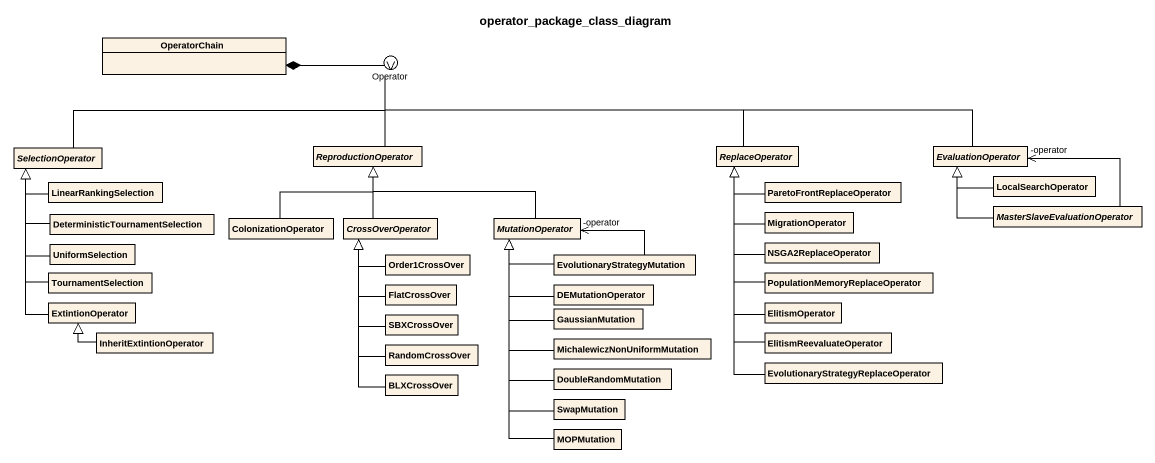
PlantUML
@startuml
title operator_package_class_diagram
allowmixing
hide circle
hide empty members
class OperatorChain
() Operator
abstract class SelectionOperator
abstract class ReproductionOperator
abstract class ReplaceOperator
abstract class EvaluationOperator
class LinearRankingSelection
class ParetoFrontReplaceOperator
class LocalSearchOperator
class "DeterministicTournamentSelection" as DeterministicTournamentSelec
class ColonizationOperator
abstract class CrossOverOperator
abstract class MutationOperator
class MigrationOperator
abstract class "MasterSlaveEvaluationOperator" as MasterSlaveEvaluationOperato
class TournamentSelection
class UniformSelection
class Order1CrossOver
class EvolutionaryStrategyMutation
class NSGA2ReplaceOperator
class "PopulationMemoryReplaceOperator" as PopulationMemoryReplaceOpera
class ExtintionOperator
class FlatCrossOver
class DEMutationOperator
class GaussianMutation
class ElitismOperator
class InheritExtintionOperator
class SBXCrossOver
class RandomCrossOver
class "MichalewiczNonUniformMutation" as MichalewiczNonUniformMutatio
class ElitismReevaluateOperator
class BLXCrossOver
class DoubleRandomMutation
class "EvolutionaryStrategyReplaceOperator" as EvolutionaryStrategyReplaceO
class SwapMutation
class MOPMutation
OperatorChain *-right-> Operator
SelectionOperator -right- Operator
ReproductionOperator -up- Operator
ReplaceOperator -left- Operator
EvaluationOperator -left- Operator
EvaluationOperator "-operator" <-- MasterSlaveEvaluationOperato
LinearRankingSelection -up-|> SelectionOperator
ParetoFrontReplaceOperator -left-|> ReplaceOperator
LocalSearchOperator -left-|> EvaluationOperator
DeterministicTournamentSelec -up-|> SelectionOperator
ColonizationOperator -up-|> ReproductionOperator
CrossOverOperator -up-|> ReproductionOperator
MutationOperator -left-|> ReproductionOperator
MutationOperator "-operator" <-right- EvolutionaryStrategyMutation
MigrationOperator -up-|> ReplaceOperator
MasterSlaveEvaluationOperato -up-|> EvaluationOperator
TournamentSelection -up-|> SelectionOperator
UniformSelection -up-|> SelectionOperator
Order1CrossOver -up-|> CrossOverOperator
EvolutionaryStrategyMutation -left-|> MutationOperator
NSGA2ReplaceOperator -up-|> ReplaceOperator
PopulationMemoryReplaceOpera -up-|> ReplaceOperator
ExtintionOperator -up-|> SelectionOperator
FlatCrossOver -up-|> CrossOverOperator
DEMutationOperator -up-|> MutationOperator
GaussianMutation -up-|> MutationOperator
ElitismOperator -up-|> ReplaceOperator
InheritExtintionOperator -left-|> ExtintionOperator
SBXCrossOver -up-|> CrossOverOperator
RandomCrossOver -up-|> CrossOverOperator
MichalewiczNonUniformMutatio -up-|> MutationOperator
ElitismReevaluateOperator -up-|> ReplaceOperator
BLXCrossOver -up-|> CrossOverOperator
DoubleRandomMutation -up-|> MutationOperator
EvolutionaryStrategyReplaceO -up-|> ReplaceOperator
SwapMutation -up-|> MutationOperator
MOPMutation -up-|> MutationOperator
@enduml
